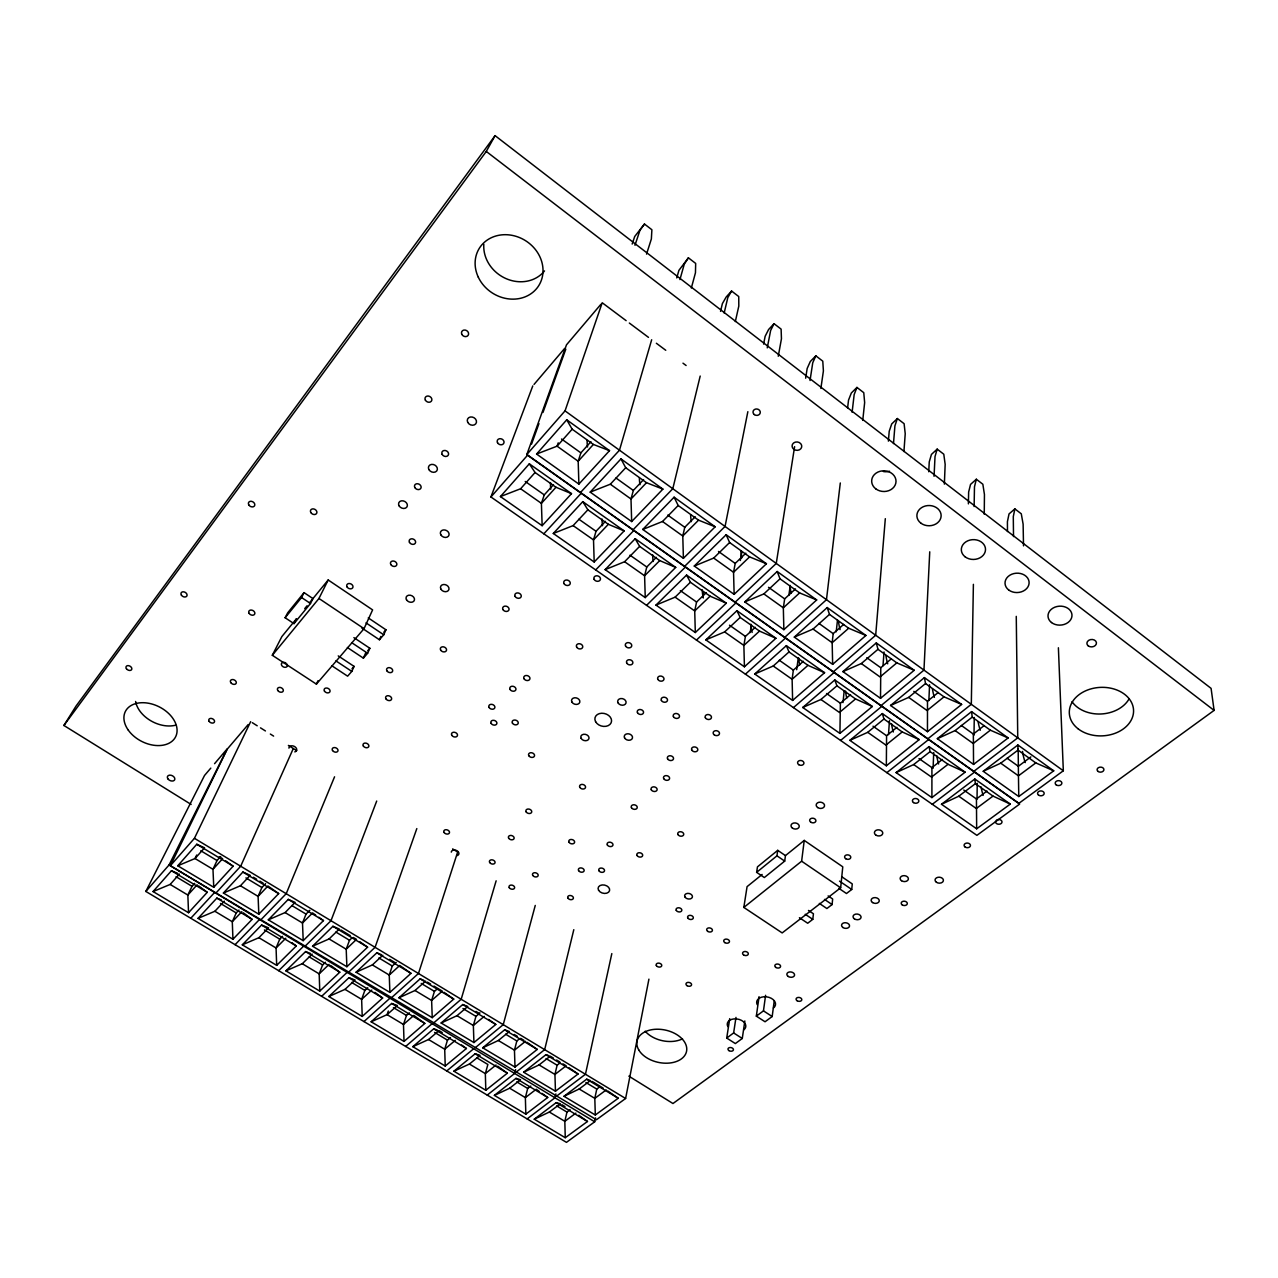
<?xml version="1.0" encoding="UTF-8"?>
<svg xmlns="http://www.w3.org/2000/svg" width="1278" height="1278" viewBox="0 0 1278 1278"><rect width="100%" height="100%" fill="white"/><g stroke="black" fill="none" stroke-linecap="round" stroke-linejoin="round"><path stroke-width="1.5" d="M984.252 514.251L984.443 494.49L982.846 484.234L976.328 479.234L970.545 484.41L968.644 492.03L968.389 503.867M977.031 799.213L977.239 783.27M986.999 791.05L976.44 798.958L976.664 828.799L1010.291 804.086L974.81 779.005L941.487 804.277L976.664 828.799M984.188 725.584L973.341 734.051L973.548 764.404L937.333 738.684L971.584 711.622L1008.118 737.949L973.548 764.404M973.996 735.169L974.267 717.469M974.124 506.535L974.475 486.838L976.328 479.234M973.389 584.334L971.312 704.306L927.876 738.78M942.349 759.499L931.918 767.631L931.902 797.584L896.102 772.599L929.026 746.608L965.146 772.168L931.902 797.584M933.084 768.302L933.723 752.518M944.362 484.138L945.161 464.345L943.787 454.217L937.173 449.121L931.438 454.425L929.25 461.885L928.739 471.758M938.228 692.5L927.493 701.207L927.461 731.671L890.558 705.472L924.393 677.612L961.631 704.45L927.461 731.671M928.866 700.584L929.569 684.752M929.745 551.808L923.962 670.103L881.069 705.6M934.058 476.295L935.017 456.565L937.173 449.121M888.498 734.61L889.456 720.712M896.884 727.374L886.581 735.729L886.341 765.794L849.854 740.345L882.363 713.587L919.17 739.627L886.341 765.794M903.929 451.533L905.223 433.721L904.105 423.689L897.38 418.529L891.709 423.945L889.216 431.261L888.386 441.134M883.002 665.646L884.041 651.972M891.373 658.777L880.782 667.739L880.51 698.331L842.905 671.605L876.277 642.93L914.233 670.295L880.51 698.331M893.482 443.562L894.92 425.814L897.38 418.529M885.319 518.676L875.686 635.246L833.368 671.781M838.847 888.338L846.467 893.514L851.739 889.472L852.266 883.913L841.611 876.628M850.573 694.625L840.397 703.235L839.918 733.412L802.744 707.485L834.822 679.944L872.331 706.494L839.918 733.412M843.001 702.581L844.183 690.807M762.135 874.471L747.071 886.644L743.828 907.428L782.168 932.924L840.668 887.795L842.777 866.819L804.245 840.413L785.459 855.605L784.708 861.1L764.34 877.539L756.624 872.347L757.455 866.867L777.727 850.349L785.459 855.605M819.326 903.402L826.898 908.53L832.09 904.552L832.665 898.993L828.128 895.91M862.746 420.398L864.647 402.586L863.768 392.681L856.947 387.426L851.34 392.985L848.528 400.126L847.586 408.017M836.211 631.795L837.505 620.006M843.64 624.415L833.176 633.632L832.17 642.722L832.649 664.336L794.309 637.099L827.217 607.561L865.925 635.47L832.649 664.336M799.405 917.7L807.696 923.243L812.792 919.345L813.431 913.786L808.463 910.447M852.106 412.299L854.167 394.551L856.947 387.426M840.301 482.972L826.467 599.701L784.74 637.323M743.828 907.428L801.625 861.212L804.245 840.413M759.068 996.68L756.336 1016.138L765.043 1021.761L772.184 1016.521L774.228 1000.93M796.689 669.704L798.271 657.851M803.383 661.285L793.35 670.135L792.12 679.273L792.616 700.424L754.739 674.001L786.353 645.662L824.582 672.707L792.616 700.424M756.336 1016.138L763.461 1010.866L765.586 995.29M756.624 872.347L776.96 855.829L777.727 850.349M820.875 388.464L823.399 370.939L822.776 361.163L815.843 355.827L810.3 361.514L807.169 368.479L805.651 378.192M788.846 595.324L790.283 585.452M729.722 1018.646L726.719 1038.055L735.345 1043.567L742.278 1038.471L744.834 1020.962M795.459 588.934L784.66 598.871L783.334 607.833L783.861 629.671L744.786 601.922L777.184 571.506L816.674 599.957L783.861 629.671M726.719 1038.055L733.636 1032.944L735.984 1017.4M810.028 380.493L812.744 362.776L815.843 355.827M794.612 446.661L776.257 563.438L735.169 602.178M750.154 632.594L751.464 624.798M755.314 627.29L745.409 636.412L743.876 645.422L744.419 666.796L705.823 639.879L736.943 610.708L775.922 638.281L744.419 666.796M740.313 560.499L741.735 552.735M778.27 356.258L781.449 338.766L781.114 329.117L774.053 323.701L768.589 329.516L765.139 336.306L763.605 344.07M745.825 553.198L735.201 563.422L733.556 572.272L734.131 594.35L694.274 566.042L726.16 534.731L766.433 563.742L734.131 594.35M767.263 347.872L770.634 330.459L774.053 323.701M248.204 724.53L227.308 749.068L170.341 865.733L596.459 1119.736L625.613 1098.489L648.92 979.14M747.854 411.676L725.057 526.44L684.625 566.346M1023.518 545.866L1023.119 524.156L1021.282 513.804L1014.876 508.884L1013.294 516.616L1013.518 536.584M702.596 596.874L703.379 593.024M706.303 592.657L696.574 602.034L694.721 610.932L695.312 632.53L655.965 605.085L686.574 575.068L726.319 603.184L695.312 632.53M599.622 1086.971L596.778 1089.08L594.813 1098.361L595.308 1115.007L563.981 1096.3L586.65 1079.191L589.222 1080.038M210.806 768.11L204.528 775.474L145.82 891.437L566.458 1142.356L594.717 1121.78L595.564 1117.899M611.827 953.596L585.452 1074.255L556.713 1096.045M735.329 321.561L738.812 306.065L738.748 296.544L731.575 291.033L726.192 296.991L722.389 303.605L720.536 311.337M695.216 516.759L684.768 527.287L682.787 535.993L683.395 558.326L642.754 529.443L674.097 497.19L715.169 526.808L683.395 558.326M570.1 1109.751L566.969 1112.1L564.828 1121.317L565.259 1137.724L534.252 1119.193L556.218 1102.626L560.339 1103.777L549.364 1112.036L534.252 1119.193M559.908 1063.04L557.112 1065.213L554.94 1074.447L555.451 1091.22L523.645 1072.226L545.962 1054.685L548.805 1055.676M724.163 313.046L727.805 297.614L731.575 291.033M555.898 1093.92L554.971 1097.786L527.127 1118.889M700.2 376.051L672.803 488.707L633.073 529.795M573.806 929.681L544.668 1049.637L516.36 1072.002M656.365 557.352L646.78 567.001L644.607 575.771L645.246 597.609L605.133 569.637L635.198 538.709L675.727 567.4L645.246 597.609M530.801 1086.06L527.702 1088.457L525.37 1097.626L525.833 1114.16L494.378 1095.374L515.992 1078.376L520.481 1079.734L509.682 1088.217L494.378 1095.374M519.587 1038.742L516.839 1040.963L514.459 1050.149L515.002 1067.066L482.717 1047.8L504.666 1029.796L509.331 1031.522L498.34 1040.5L482.717 1047.8M515.641 1069.606L514.635 1073.456L487.222 1095.102M535.258 905.431L503.244 1024.652L475.416 1047.577M691.35 287.997L695.456 272.789L695.679 263.428L688.395 257.821L678.922 270.345L676.749 277.917M643.601 479.601L633.329 490.448L630.997 498.995L631.667 521.568L590.196 492.126L620.964 458.898L662.883 489.123L631.667 521.568M679.928 279.578L684.257 264.211L688.395 257.821M480.017 1012.943L475.959 1016.361L473.355 1025.499L473.93 1042.56L441.15 1022.991L462.732 1004.524L467.796 1006.489L456.997 1015.69L441.15 1022.991M651.668 339.756L619.479 450.191L580.484 492.525M605.437 521.36L596.027 531.281L593.519 539.907L594.19 562L553.294 533.469L582.784 501.647L624.143 530.897L594.19 562M496.136 880.814L461.182 999.268L433.833 1022.799M450.463 1037.624L447.476 1040.148L444.712 1049.222L445.223 1066.028L412.826 1046.682L433.721 1028.806L437.236 1030.004M437.108 989.044L434.44 991.377L431.629 1000.466L432.236 1017.671L398.944 997.798L420.142 978.852L423.801 980.322M646.54 254.098L651.365 238.97L651.892 229.752L644.463 224.033L634.703 236.51L632.179 244.05M590.947 441.693L580.867 452.859L578.183 461.246L578.886 484.09L536.584 454.041L566.729 419.807L609.526 450.655L578.886 484.09M409.407 1012.863L406.468 1015.451L403.481 1024.477L404.024 1041.426L371.147 1021.793L391.659 1003.454L397.346 1005.498L387.09 1014.636L371.147 1021.793M634.974 245.28L639.974 230.232L644.463 224.033M553.502 484.666L544.268 494.874L541.409 503.356L542.144 525.689L500.417 496.583L529.316 463.818L571.506 493.659L542.144 525.689M396.228 962.414L392.298 966.008L389.247 975.05L389.886 992.399L356.083 972.223L376.866 952.781L381.307 954.634M558.214 442.843L557.08 446.166L536.584 454.041M388.32 1011.026L387.09 1014.636L403.481 1024.477L413.816 1015.435L424.823 1023.438L404.024 1041.426M1058.392 647.77L1063.328 770.778L1018.901 803.319L526.84 454.489L565.036 410.877L602.21 302.758L626.14 320.666M416.82 828.591L375.077 947.317L348.718 972.063M367.744 987.75L364.853 990.402L361.642 999.364L362.217 1016.441L328.845 996.52L348.942 977.718L355.06 980.002L344.996 989.364L328.845 996.52M531.568 444.057L538.949 423.609M542.974 412.443L565.803 349.198M526.84 454.489L566.489 344.836L600.932 304.26M352.073 937.796L349.501 940.257L346.21 949.219L346.881 966.727L312.551 946.231L332.919 926.294L339.293 929.026L329.085 938.947L312.551 946.231M490.928 496.982L527.542 455.224L1019.652 804.07L976.903 835.349L490.928 496.982L532.782 385.924M376.706 801.05L330.986 920.719L305.17 946.103M325.459 962.238L322.615 964.97L319.18 973.868L319.772 991.105L285.905 970.865L305.586 951.583L310.506 953.484M309.803 910.319L306.033 914.09L302.503 923.004L303.206 940.656L268.316 919.84L288.269 899.392L295.09 902.38L285.106 912.572L268.316 919.84M334.564 776.8L286.208 893.689L260.936 919.745M282.518 936.359L279.754 939.154L276.064 947.988L276.687 965.369L242.309 944.825L261.559 925.048L268.556 927.844L258.907 937.701L242.309 944.825M265.584 883.641L261.894 887.523L258.092 896.373L258.827 914.185L223.394 893.034L242.884 872.043L250.184 875.318L240.424 885.766L223.394 893.034M361.706 627.897L379.406 639.751L383.751 634.783L385.94 629.782L368.272 617.913M379.406 639.751L380.892 636.412M347.392 647.515L363.367 658.138L367.617 653.266L369.853 648.265L353.894 637.626M293.301 748.525L240.679 866.228L215.998 892.955M238.938 910.08L236.222 912.939L232.292 921.726L232.947 939.25L198.026 918.387L216.861 898.099L221.334 899.936M363.367 658.138L365.604 653.122M331.769 665.71L347.632 676.174L351.801 671.397L354.07 666.381L338.239 655.902M293.988 623.632L310.49 603.488L312.95 598.583L304.052 592.641L287.662 612.849L285.122 617.753L293.988 623.632L296.496 618.712L281.863 636.572L272.31 655.279L316.401 684.129L364.038 628.664L372.601 609.894L328.19 579.972L309.42 602.896M220.647 856.548L217.036 860.525L212.979 869.296L213.761 887.283L177.754 865.781L196.78 844.263L204.56 847.809L195.023 858.528L177.754 865.781M316.401 684.129L318.014 680.695M196.7 855.03L195.023 858.528L212.979 869.296L222.612 858.704L219.337 856.723M170.341 865.733L194.432 838.32L250.664 721.655M194.687 883.402L192.035 886.341L187.85 895.047L188.537 912.716L153.072 891.549L171.444 870.733L177.786 873.401M272.31 655.279L318.957 598.471L328.19 579.972M145.82 891.437L169.079 864.934L227.133 748.94L214.576 763.685M285.122 617.753L301.56 597.529L304.052 592.641M191.141 804.453L63.9 725.473L486.279 151.443L495.081 135.644L1211.081 688.363L1214.1 710.392L672.963 1103.521L628.856 1076.14M63.9 725.473L75.961 706.175L495.081 135.644M304.723 608.647L307.071 605.772M534.044 384.422L564.604 348.479M351.993 668.761L354.07 666.381M367.729 650.694L369.853 648.265M383.783 632.259L385.94 629.782M566.729 419.807L572.161 429.2L557.08 446.166L578.183 461.246L593.375 444.456L609.526 450.655M500.417 496.583L520.609 488.755L535.067 472.493L529.316 463.818M153.072 891.549L170.166 884.44L179.367 874.072M571.506 493.659L555.978 487.269L541.409 503.356L520.609 488.755M197.147 884.791L187.85 895.047L170.166 884.44M188.537 912.716L207.26 892.316L198.585 885.862M213.761 887.283L233.139 866.18L225.631 860.829M543.821 533.821L581.202 493.26M190.789 918.259L214.64 892.427M590.196 492.126L610.325 484.218L625.709 467.732L620.964 458.898M553.294 533.469L573.119 525.609L587.864 509.81L582.784 501.647M198.026 918.387L214.88 911.262L224.305 901.166M662.883 489.123L646.492 482.701L630.997 498.995L610.325 484.218M624.143 530.897L608.36 524.299L593.519 539.907L573.119 525.609M241.814 911.725L232.292 921.726L214.88 911.262M232.947 939.25L252.117 919.361L243.283 912.811M258.827 914.185L278.684 893.61L267.949 886.021L258.092 896.373L240.424 885.766M595.692 569.924L633.792 530.546M235.072 944.682L259.482 919.489M642.754 529.443L662.515 521.504L678.171 505.497L674.097 497.19M605.133 569.637L624.607 561.729L639.623 546.377L635.198 538.709M715.169 526.808L698.555 520.162L682.787 535.993L662.515 521.504M675.727 567.4L659.736 560.595L644.607 575.771L624.607 561.729M285.793 938.244L276.064 947.988L258.907 937.701M276.687 965.369L296.288 945.976L291.799 942.669M303.206 940.656L323.478 920.607L318.813 917.316M646.556 605.341L685.359 567.097M278.684 970.689L303.637 946.135M694.274 566.042L713.683 558.071L729.61 542.527L726.16 534.731M655.965 605.085L675.104 597.161L690.392 582.257L686.574 575.068M285.905 970.865L302.279 963.724L312.136 954.123M766.433 563.742L749.579 556.889L733.556 572.272L713.683 558.071M726.319 603.184L710.105 596.187L694.721 610.932L675.104 597.161M329.117 964.363L319.18 973.868L302.279 963.724M319.772 991.105L339.788 972.191L330.651 965.481M346.881 966.727L367.585 947.19L359.661 941.63M696.462 640.086L735.904 602.928M321.641 996.313L347.121 972.366M744.786 601.922L763.861 593.919L780.027 578.822L777.184 571.506M705.823 639.879L724.642 631.923L740.17 617.434L736.943 610.708M356.083 972.223L372.377 964.922L382.793 955.241M816.674 599.957L799.613 592.912L783.334 607.833L763.861 593.919M775.922 638.281L759.515 631.092L743.876 645.422L724.642 631.923M371.786 990.083L361.642 999.364L344.996 989.364M362.217 1016.441L382.633 998.006L374.885 992.351M389.886 992.399L410.989 973.341L399.742 965.465L389.247 975.05L372.377 964.922M745.409 674.177L785.475 638.073M363.958 1021.569L389.95 998.214M391.595 997.623L418.465 973.501L457.652 852.059L452.636 848.896M794.309 637.099L813.064 629.064L829.486 614.399L827.217 607.561M754.739 674.001L773.238 666.014L789.005 651.94L786.353 645.662M398.944 997.798L415.015 990.498L425.622 981.073M865.925 635.47L848.688 628.233L832.17 642.722L813.064 629.064M824.582 672.707L807.984 665.343L792.12 679.273L773.238 666.014M1014.876 508.884L1009.029 513.932L1007.415 521.696L1007.479 531.536M432.236 1017.671L453.738 999.092L443.945 992.255M793.446 707.613L834.103 672.532M405.653 1046.442L432.124 1023.662M842.905 671.605L861.324 663.554L877.97 649.304L876.277 642.93M802.744 707.485L820.923 699.481L836.93 685.807L834.822 679.944M412.826 1046.682L428.545 1039.525L439.009 1030.611L442.252 1032.576M914.233 670.295L896.805 662.867L880.063 676.957L861.324 663.554M872.331 706.494L855.541 698.954L839.454 712.485L820.923 699.481M455.24 1040.404L444.712 1049.222L428.545 1039.525M484.218 1016.393L473.355 1025.499L456.997 1015.69M445.223 1066.028L466.406 1048.503L461.614 1045.021M473.93 1042.56L495.8 1024.461L488.563 1019.413M840.589 740.441L881.82 706.351M446.741 1070.948L473.691 1048.743M890.558 705.472L908.674 697.389L925.544 683.538L924.393 677.612M453.898 1071.204L475.16 1053.775L480.049 1055.356L469.409 1064.047L453.898 1071.204L485.816 1090.262L507.35 1073.185L497.653 1066.171M849.854 740.345L867.73 732.326L883.945 719.019L882.363 713.587M961.631 704.45L944.027 696.845L927.061 710.536L908.674 697.389M919.17 739.627L902.22 731.943L885.91 745.09L867.73 732.326M496.04 1065.005L485.336 1073.6L485.816 1090.262M525.514 1041.282L514.459 1050.149L498.34 1040.5M515.002 1067.066L537.239 1049.414L526.967 1042.289M886.852 772.663L928.627 739.531M937.333 738.684L955.129 730.585L972.207 717.134L971.584 711.622M896.102 772.599L913.674 764.563L930.096 751.64L929.026 746.608M523.645 1072.226L539.076 1064.925L550.227 1056.171L553.422 1058.104M1008.118 737.949L990.354 730.185L973.197 743.492L955.129 730.585M965.146 772.168L948.036 764.308L931.518 777.088L913.674 764.563M973.804 771.353L1017.751 737.853L1016.266 616.363M555.451 1091.22L578.055 1074.015L569.141 1067.833M932.285 804.293L974.571 772.104M525.833 1114.16L547.719 1097.498L541.984 1093.377M983.229 771.289L1017.879 744.994L1053.727 770.826L1018.774 796.529L983.229 771.289L1000.738 763.174L1018.007 750.106L1017.879 744.994M941.487 804.277L958.772 796.21L975.402 783.654L974.81 779.005M563.981 1096.3L579.19 1089L590.516 1080.469M1030.883 756.895L1018.342 766.289L1007.128 758.253M1053.727 770.826L1035.803 762.902L1018.454 775.826L1018.774 796.529M1010.291 804.086L993.006 796.098L976.312 808.511L958.772 796.21M606.219 1089.926L594.813 1098.361L579.19 1089M575.867 1113.138L564.828 1121.317L549.364 1112.036M595.308 1115.007L618.232 1098.233L607.721 1090.965M565.259 1137.724L587.481 1121.477L578.774 1115.215M285.106 912.572L302.503 923.004L312.583 912.923L315.698 915.128M329.085 938.947L346.21 949.219L356.498 939.394L353.367 937.509M415.015 990.498L431.629 1000.466L442.3 991.121L433.961 986.089M539.076 1064.925L554.94 1074.447L566.17 1065.788L562.975 1063.855M469.409 1064.047L485.336 1073.6L487.876 1064.478L476.79 1057.801M509.682 1088.217L525.37 1097.626L536.249 1089.239L539.108 1091.316M200.806 850.765L217.036 860.525M245.919 877.906L261.894 887.523M291.879 905.575L306.033 914.09M335.874 932.061L349.501 940.257M378.879 957.941L392.298 966.008M421.229 983.437L434.44 991.377M462.94 1008.534L475.959 1016.361M505.625 1034.221L516.839 1040.963M546.057 1058.551L557.112 1065.213M585.899 1082.53L596.778 1089.08M176.044 876.708L192.035 886.341M220.487 903.466L236.222 912.939M264.402 929.905L279.754 939.154M309.18 956.871L322.615 964.97M351.61 982.431L364.853 990.402M393.416 1007.591L406.468 1015.451M434.616 1032.4L447.476 1040.148M516.775 1081.875L527.702 1088.457M556.713 1105.917L566.969 1112.1M194.432 838.32L625.613 1098.489M253.427 877.267L256.654 879.216M259.881 881.165L263.108 883.098M340.859 929.969L350.236 935.624M389.566 959.331L394.646 962.398M427.299 982.079L430.622 984.076M476.007 1011.441L479.298 1013.422M514.187 1034.445L517.414 1036.394M520.657 1038.343L523.884 1040.292M556.601 1060.021L559.796 1061.938M592.097 1081.412L603.072 1088.041M196.78 844.263L233.139 866.18M242.884 872.043L278.684 893.61M288.269 899.392L323.478 920.607M332.919 926.294L367.585 947.19M376.866 952.781L410.989 973.341M420.142 978.852L453.738 999.092M462.732 1004.524L495.8 1024.461M504.666 1029.796L537.239 1049.414M545.962 1054.685L578.055 1074.015M586.65 1079.191L618.232 1098.233M169.079 864.934L594.717 1121.78M561.889 1104.703L565.004 1106.572M171.444 870.733L207.26 892.316M216.861 898.099L252.117 919.361M261.559 925.048L296.288 945.976M305.586 951.583L339.788 972.191M348.942 977.718L382.633 998.006M391.659 1003.454L424.823 1023.438M433.721 1028.806L466.406 1048.503M475.16 1053.775L507.35 1073.185M515.992 1078.376L547.719 1097.498M556.218 1102.626L587.481 1121.477M252.293 722.677L257.213 725.792M260.504 727.853L265.425 730.952M270.345 734.051L273.62 736.112M288.381 745.409L296.672 750.633M733.636 1032.944L742.278 1038.471M763.461 1010.866L772.184 1016.521M335.906 660.886L351.801 671.397M301.56 597.529L310.49 603.488M351.61 642.61L367.617 653.266M318.957 598.471L364.038 628.664M805.236 914.281L812.792 919.345M366.003 622.881L383.751 634.783M824.486 899.408L832.09 904.552M776.96 855.829L784.708 861.1M839.534 881.133L851.739 889.472M801.625 861.212L840.668 887.795M525.21 481.455L544.268 494.874M578.886 519.235L596.027 531.281M629.974 555.179L646.78 567.001M680.327 590.612L696.574 602.034M729.482 625.198L745.409 636.412M779.276 660.231L793.35 670.135M826.578 693.523L840.397 703.235M873.018 726.192L886.581 735.729M919.01 758.557L931.918 767.631M963.756 790.044L976.44 798.958M535.067 472.493L555.978 487.269M587.864 509.81L608.36 524.299M639.623 546.377L659.736 560.595M690.392 582.257L710.105 596.187M740.17 617.434L759.515 631.092M789.005 651.94L807.984 665.343M836.93 685.807L855.541 698.954M883.945 719.019L902.22 731.943M930.096 751.64L948.036 764.308M975.402 783.654L993.006 796.098M1000.738 763.174L1018.454 775.826L1018.183 749.084M561.537 439.009L580.867 452.859M615.964 478.004L633.329 490.448M667.739 515.098L684.768 527.287M718.492 551.457L735.201 563.422M768.525 587.305L784.66 598.871M818.942 623.424L833.176 633.632M866.803 657.723L880.782 667.739M913.786 691.382L927.493 701.207M961.375 725.473L973.341 734.051M572.161 429.2L593.375 444.456M625.709 467.732L646.492 482.701M678.171 505.497L698.555 520.162M729.61 542.527L749.579 556.889M780.027 578.822L799.613 592.912M829.486 614.399L848.688 628.233M877.97 649.304L896.805 662.867M925.544 683.538L944.027 696.845M972.207 717.134L990.354 730.185M1018.007 750.106L1035.803 762.902M565.036 410.877L1063.328 770.778M629.335 323.046L648.473 337.36M656.365 343.255L665.758 350.284M682.979 363.176L686.11 365.508M486.279 151.443L1214.1 710.392M1128.873 699.258A31.678 24.138 -3.2 0 1 1100.917 713.987A31.678 24.138 -3.2 0 1 1072.034 701.718M682.5 1038.838A24.953 16.518 11.8 0 1 645.182 1031.218M175.661 725.185A27.765 19.314 27 0 1 135.596 701.478M544.524 270.92A34.538 30.688 33.3 0 1 506.04 278.62A34.538 30.688 33.3 0 1 483.819 244.322M889.536 471.247A11.997 10.272 1.4 0 1 883.354 471.518M451.294 852.138A3.914 2.748 18.1 0 1 454.649 850.03A3.914 2.748 18.1 0 1 458.754 852.666A3.914 2.748 18.1 0 1 456.821 855.685M288.94 748.141A4.058 2.875 23.5 0 1 292.151 745.809A4.058 2.875 23.5 0 1 296.496 748.588A4.058 2.875 23.5 0 1 294.787 751.879M996.393 820.204A3.243 2.364 2 0 1 1001.664 820.875A3.243 2.364 2 0 1 999.108 824.246A3.243 2.364 2 0 1 995.594 821.275M287.007 664.129A3.163 2.316 25.4 0 1 284.93 667.324A3.163 2.316 25.4 0 1 281.4 663.825A3.163 2.316 25.4 0 1 285.889 663.026M757.247 1004.748A9.537 6.422 9.4 0 1 761.273 997.255A9.537 6.422 9.4 0 1 773.286 999.684A9.537 6.422 9.4 0 1 773.398 1008.022M727.869 1026.649A9.377 6.23 10.2 0 1 731.703 1019.349A9.377 6.23 10.2 0 1 743.54 1021.761A9.377 6.23 10.2 0 1 743.764 1029.876M983.149 795.395A59.826 28.499 52 0 1 981.073 786.913M938.627 763.988A60.114 29.138 51.3 0 1 936.71 755.554M893.29 732.006A60.417 29.777 50.6 0 1 891.533 723.62M846.739 697.996A60.785 30.416 49.8 0 1 845.525 691.11M799.724 664.832A61.184 31.055 48.9 0 1 798.654 657.978M752.135 632.45A61.648 31.694 48 0 1 750.905 624.223M703.283 597.992A62.175 32.333 47 0 1 702.229 589.829M653.25 561.473A62.75 32.956 46 0 1 652.643 554.78M602.513 525.673A63.405 33.563 44.9 0 1 602.082 519.044M550.786 489.186A64.124 34.155 43.7 0 1 550.53 482.605M1025.228 762.599A60.961 27.685 51.7 0 1 1022.528 751.432M980.242 730.281A61.264 28.324 51 0 1 978.117 721.814M934.394 697.373A61.6 28.947 50.3 0 1 932.445 688.954M887.699 663.825A61.967 29.586 49.6 0 1 885.91 655.454M840.093 629.639A62.398 30.225 48.8 0 1 838.48 621.332M791.226 593.359A62.878 30.848 47.9 0 1 790.155 586.538M741.799 557.831A63.421 31.487 46.9 0 1 740.873 551.074M691.382 521.616A64.028 32.11 46 0 1 690.631 514.922M639.99 484.681A64.699 32.717 44.9 0 1 639.399 478.052M587.545 447.012A65.45 33.292 43.8 0 1 587.145 440.447M965.098 847.01A3.195 2.316 3.1 0 0 970.385 845.988A3.195 2.316 3.1 0 0 966.36 843.129A3.195 2.316 3.1 0 0 965.098 847.01M571.889 702.021A4.249 3.259 16.2 0 0 579.094 703.411A4.249 3.259 16.2 0 0 576.106 697.852A4.249 3.259 16.2 0 0 571.889 702.021M1008.646 589.941A12.061 9.697 -2.6 0 0 1028.742 585.084A12.061 9.697 -2.6 0 0 1013.805 573.582A12.061 9.697 -2.6 0 0 1008.646 589.941M440.91 589.158A4.425 3.467 22.7 0 0 448.338 590.564A4.425 3.467 22.7 0 0 444.968 584.573A4.425 3.467 22.7 0 0 440.91 589.158M707.74 931.39A2.923 2.045 10.9 0 0 712.405 930.528A2.923 2.045 10.9 0 0 708.475 927.94A2.923 2.045 10.9 0 0 707.74 931.39M793.782 449.265A4.856 4.201 6.9 0 0 801.689 447.012A4.856 4.201 6.9 0 0 795.251 442.14A4.856 4.201 6.9 0 0 793.782 449.265M965.082 556.793A12.093 9.905 -1.4 0 0 985.178 551.761A12.093 9.905 -1.4 0 0 969.986 540.067A12.093 9.905 -1.4 0 0 965.082 556.793M406.5 599.765A4.393 3.403 23.6 0 0 413.848 601.171A4.393 3.403 23.6 0 0 410.446 595.244A4.393 3.403 23.6 0 0 406.5 599.765M347.073 586.953A3.291 2.524 25.6 0 0 352.552 588.008A3.291 2.524 25.6 0 0 349.916 583.567A3.291 2.524 25.6 0 0 347.073 586.953M581.155 738.364A4.185 3.163 15.5 0 0 588.247 739.754A4.185 3.163 15.5 0 0 585.34 734.339A4.185 3.163 15.5 0 0 581.155 738.364M440.654 650.103A3.227 2.46 21.5 0 0 446.054 651.141A3.227 2.46 21.5 0 0 443.594 646.86A3.227 2.46 21.5 0 0 440.654 650.103M913.466 802.568A3.227 2.38 4.3 0 0 918.77 801.498A3.227 2.38 4.3 0 0 914.649 798.574A3.227 2.38 4.3 0 0 913.466 802.568M792.472 828.16A4.154 3.051 8.3 0 0 799.197 826.786A4.154 3.051 8.3 0 0 793.718 823.016A4.154 3.051 8.3 0 0 792.472 828.16M817.632 807.536A4.217 3.131 7.4 0 0 824.486 806.114A4.217 3.131 7.4 0 0 818.958 802.264A4.217 3.131 7.4 0 0 817.632 807.536M798.702 764.643A3.211 2.428 7.9 0 0 803.894 763.509A3.211 2.428 7.9 0 0 799.661 760.554A3.211 2.428 7.9 0 0 798.702 764.643M332.536 750.505A3.051 2.189 22.5 0 0 337.616 751.496A3.051 2.189 22.5 0 0 335.14 747.614A3.051 2.189 22.5 0 0 332.536 750.505M385.94 698.842A3.131 2.316 22.1 0 0 391.196 699.865A3.131 2.316 22.1 0 0 388.72 695.775A3.131 2.316 22.1 0 0 385.94 698.842M598.567 890.223A5.879 4.154 13.9 0 0 608.552 892.22A5.879 4.154 13.9 0 0 604.526 885.063A5.879 4.154 13.9 0 0 598.567 890.223M901.485 880.702A4.154 2.971 5.2 0 0 908.307 879.424A4.154 2.971 5.2 0 0 902.987 875.734A4.154 2.971 5.2 0 0 901.485 880.702M872.507 902.524A4.09 2.891 6.2 0 0 879.184 901.294A4.09 2.891 6.2 0 0 873.912 897.683A4.09 2.891 6.2 0 0 872.507 902.524M684.912 896.9A3.962 2.796 11.5 0 0 691.622 898.242A3.962 2.796 11.5 0 0 689.082 893.466A3.962 2.796 11.5 0 0 684.912 896.9M651.269 789.788A3.099 2.3 12.9 0 0 656.525 790.826A3.099 2.3 12.9 0 0 654.48 786.913A3.099 2.3 12.9 0 0 651.269 789.788M677.947 834.55A3.051 2.221 11.9 0 0 683.123 835.572A3.051 2.221 11.9 0 0 681.142 831.786A3.051 2.221 11.9 0 0 677.947 834.55M631.444 807.664A3.067 2.252 13.4 0 0 636.652 808.686A3.067 2.252 13.4 0 0 634.591 804.836A3.067 2.252 13.4 0 0 631.444 807.664M637.035 855.477A3.003 2.157 13 0 0 642.115 856.484A3.003 2.157 13 0 0 640.102 852.793A3.003 2.157 13 0 0 637.035 855.477M657.835 679.321A3.243 2.54 13.3 0 0 663.362 680.391A3.243 2.54 13.3 0 0 661.221 676.11A3.243 2.54 13.3 0 0 657.835 679.321M563.997 583.583A3.355 2.684 18.2 0 0 569.668 584.653A3.355 2.684 18.2 0 0 567.304 580.084A3.355 2.684 18.2 0 0 563.997 583.583M661.381 700.44A3.227 2.492 13 0 0 666.86 701.494A3.227 2.492 13 0 0 664.752 697.277A3.227 2.492 13 0 0 661.381 700.44M502.941 609.558A3.291 2.588 20.1 0 0 508.5 610.628A3.291 2.588 20.1 0 0 506.088 606.171A3.291 2.588 20.1 0 0 502.941 609.558M714.354 734.93A3.195 2.444 10.9 0 0 719.466 733.764A3.195 2.444 10.9 0 0 715.153 730.76A3.195 2.444 10.9 0 0 714.354 734.93M461.853 334.389A3.706 3.163 30.7 0 0 468.02 335.507A3.706 3.163 30.7 0 0 465.256 330.075A3.706 3.163 30.7 0 0 461.853 334.389M248.827 504.954A3.419 2.62 30.3 0 0 254.418 506.008A3.419 2.62 30.3 0 0 251.542 501.327A3.419 2.62 30.3 0 0 248.827 504.954M440.814 534.795A4.521 3.61 24.1 0 0 448.402 536.233A4.521 3.61 24.1 0 0 444.968 529.987A4.521 3.61 24.1 0 0 440.814 534.795M399.071 505.8A4.585 3.658 26.3 0 0 406.708 507.238A4.585 3.658 26.3 0 0 403.145 500.864A4.585 3.658 26.3 0 0 399.071 505.8M181.412 595.165A3.259 2.38 29.2 0 0 186.732 596.187A3.259 2.38 29.2 0 0 183.888 591.858A3.259 2.38 29.2 0 0 181.412 595.165M467.748 422.379A4.761 3.978 26.6 0 0 475.736 423.849A4.761 3.978 26.6 0 0 472.189 417.027A4.761 3.978 26.6 0 0 467.748 422.379M428.897 469.569A4.665 3.802 26.4 0 0 436.677 471.023A4.665 3.802 26.4 0 0 433.13 464.457A4.665 3.802 26.4 0 0 428.897 469.569M595.58 721.639A8.467 6.438 15.1 0 0 609.941 724.45A8.467 6.438 15.1 0 0 604.143 713.443A8.467 6.438 15.1 0 0 595.58 721.639M624.559 737.901A4.217 3.195 14.1 0 0 631.715 739.291A4.217 3.195 14.1 0 0 628.872 733.86A4.217 3.195 14.1 0 0 624.559 737.901M618.009 702.804A4.281 3.291 14.6 0 0 625.277 704.21A4.281 3.291 14.6 0 0 622.37 698.619A4.281 3.291 14.6 0 0 618.009 702.804M167.913 778.877A3.978 2.7 25.4 0 0 174.431 780.187A3.978 2.7 25.4 0 0 170.917 775.219A3.978 2.7 25.4 0 0 167.913 778.877M1088.265 645.885A4.792 3.722 -3.9 0 0 1096.284 644.048A4.792 3.722 -3.9 0 0 1090.485 639.607A4.792 3.722 -3.9 0 0 1088.265 645.885M743.604 954.938A2.907 2.013 9.9 0 0 748.285 954.107A2.907 2.013 9.9 0 0 744.387 951.551A2.907 2.013 9.9 0 0 743.604 954.938M724.786 942.589A2.923 2.029 10.4 0 0 729.45 941.742A2.923 2.029 10.4 0 0 725.537 939.154A2.923 2.029 10.4 0 0 724.786 942.589M687.772 917.939A2.939 2.061 11.4 0 0 692.74 918.93A2.939 2.061 11.4 0 0 690.855 915.415A2.939 2.061 11.4 0 0 687.772 917.939M676.254 910.383A2.939 2.061 11.7 0 0 681.238 911.374A2.939 2.061 11.7 0 0 679.337 907.843A2.939 2.061 11.7 0 0 676.254 910.383M775.858 967.446A2.907 1.997 9.1 0 0 780.554 966.615A2.907 1.997 9.1 0 0 776.704 964.075A2.907 1.997 9.1 0 0 775.858 967.446M444.073 832.457A2.955 2.093 18.6 0 0 449.057 833.448A2.955 2.093 18.6 0 0 446.805 829.773A2.955 2.093 18.6 0 0 444.073 832.457M842.921 927.509A4.01 2.812 7.2 0 0 849.471 926.326A4.01 2.812 7.2 0 0 844.231 922.796A4.01 2.812 7.2 0 0 842.921 927.509M854.407 918.866A4.042 2.844 6.8 0 0 861.005 917.668A4.042 2.844 6.8 0 0 855.765 914.105A4.042 2.844 6.8 0 0 854.407 918.866M936.407 882.267A4.169 2.971 4.3 0 0 943.308 880.989A4.169 2.971 4.3 0 0 937.988 877.283A4.169 2.971 4.3 0 0 936.407 882.267M875.797 835.061A4.217 3.083 5.7 0 0 882.699 833.687A4.217 3.083 5.7 0 0 877.267 829.901A4.217 3.083 5.7 0 0 875.797 835.061M363.351 746.048A3.067 2.205 21.9 0 0 368.463 747.055A3.067 2.205 21.9 0 0 366.019 743.141A3.067 2.205 21.9 0 0 363.351 746.048M1098.074 771.433A3.403 2.508 -1.7 0 0 1103.793 770.267A3.403 2.508 -1.7 0 0 1099.671 767.215A3.403 2.508 -1.7 0 0 1098.074 771.433M1038.535 795.092A3.323 2.444 0.4 0 0 1044.078 793.973A3.323 2.444 0.4 0 0 1039.972 791.002A3.323 2.444 0.4 0 0 1038.535 795.092M209.161 721.383A3.067 2.157 25.7 0 0 214.209 722.389A3.067 2.157 25.7 0 0 211.557 718.46A3.067 2.157 25.7 0 0 209.161 721.383M126.442 668.729A3.147 2.189 28.4 0 0 131.538 669.736A3.147 2.189 28.4 0 0 128.727 665.678A3.147 2.189 28.4 0 0 126.442 668.729M728.987 1050.628A2.764 1.821 10.3 0 0 733.412 1049.925A2.764 1.821 10.3 0 0 729.706 1047.561A2.764 1.821 10.3 0 0 728.987 1050.628M902.204 904.872A3.067 2.173 5.4 0 0 907.252 903.945A3.067 2.173 5.4 0 0 903.306 901.246A3.067 2.173 5.4 0 0 902.204 904.872M1056.171 784.868A3.355 2.476 -0.3 0 0 1061.762 783.749A3.355 2.476 -0.3 0 0 1057.657 780.73A3.355 2.476 -0.3 0 0 1056.171 784.868M754.339 414.583A3.658 3.211 9.8 0 0 760.25 412.842A3.658 3.211 9.8 0 0 755.346 409.12A3.658 3.211 9.8 0 0 754.339 414.583M497.509 442.683A3.53 2.955 24.7 0 0 503.452 443.786A3.53 2.955 24.7 0 0 500.864 438.737A3.53 2.955 24.7 0 0 497.509 442.683M594.142 579.381A3.371 2.716 17 0 0 599.845 580.452A3.371 2.716 17 0 0 597.529 575.851A3.371 2.716 17 0 0 594.142 579.381M576.634 647.083A3.259 2.556 16.8 0 0 582.161 648.138A3.259 2.556 16.8 0 0 579.877 643.777A3.259 2.556 16.8 0 0 576.634 647.083M528.804 755.713A3.099 2.3 17.1 0 0 534.028 756.736A3.099 2.3 17.1 0 0 531.792 752.774A3.099 2.3 17.1 0 0 528.804 755.713M579.797 787.328A3.067 2.268 15.2 0 0 584.989 788.366A3.067 2.268 15.2 0 0 582.848 784.468A3.067 2.268 15.2 0 0 579.797 787.328M667.563 758.812A3.147 2.364 12.5 0 0 672.899 759.851A3.147 2.364 12.5 0 0 670.838 755.825A3.147 2.364 12.5 0 0 667.563 758.812M845.669 858.688A3.099 2.236 6.8 0 0 850.717 857.714A3.099 2.236 6.8 0 0 846.675 854.918A3.099 2.236 6.8 0 0 845.669 858.688M788.238 976.456A3.882 2.652 8.8 0 0 794.517 975.37A3.882 2.652 8.8 0 0 789.389 971.983A3.882 2.652 8.8 0 0 788.238 976.456M810.779 822.169A3.131 2.3 7.7 0 0 815.859 821.131A3.131 2.3 7.7 0 0 811.738 818.271A3.131 2.3 7.7 0 0 810.779 822.169M442.156 454.393A3.514 2.891 26.5 0 0 448.035 455.495A3.514 2.891 26.5 0 0 445.367 450.511A3.514 2.891 26.5 0 0 442.156 454.393M414.839 487.557A3.451 2.796 26.4 0 0 420.622 488.627A3.451 2.796 26.4 0 0 417.954 483.787A3.451 2.796 26.4 0 0 414.839 487.557M797.105 1000.722A2.875 1.933 8.6 0 0 801.769 999.939A2.875 1.933 8.6 0 0 797.967 997.463A2.875 1.933 8.6 0 0 797.105 1000.722M324.468 691.142A3.131 2.3 23.9 0 0 329.676 692.149A3.131 2.3 23.9 0 0 327.12 688.075A3.131 2.3 23.9 0 0 324.468 691.142M489.075 707.453A3.147 2.38 19 0 0 494.394 708.491A3.147 2.38 19 0 0 492.046 704.386A3.147 2.38 19 0 0 489.075 707.453M489.666 862.49A2.923 2.061 17.1 0 0 494.602 863.481A2.923 2.061 17.1 0 0 492.429 859.886A2.923 2.061 17.1 0 0 489.666 862.49M526.137 811.865A3.019 2.189 16.6 0 0 531.233 812.872A3.019 2.189 16.6 0 0 529.06 809.086A3.019 2.189 16.6 0 0 526.137 811.865M508.644 838.192A2.971 2.125 16.8 0 0 513.66 839.183A2.971 2.125 16.8 0 0 511.488 835.508A2.971 2.125 16.8 0 0 508.644 838.192M512.43 723.108A3.131 2.348 18 0 0 517.718 724.147A3.131 2.348 18 0 0 515.433 720.089A3.131 2.348 18 0 0 512.43 723.108M607.338 844.95A3.003 2.157 13.9 0 0 612.434 845.956A3.003 2.157 13.9 0 0 610.373 842.25A3.003 2.157 13.9 0 0 607.338 844.95M578.599 870.606A2.955 2.093 14.6 0 0 583.615 871.612A2.955 2.093 14.6 0 0 581.554 867.986A2.955 2.093 14.6 0 0 578.599 870.606M491.119 723.38A3.131 2.348 18.7 0 0 496.391 724.418A3.131 2.348 18.7 0 0 494.091 720.361A3.131 2.348 18.7 0 0 491.119 723.38M598.951 870.733A2.955 2.109 14 0 0 603.983 871.74A2.955 2.109 14 0 0 601.938 868.113A2.955 2.109 14 0 0 598.951 870.733M567.943 898.115A2.907 2.029 14.7 0 0 572.879 899.105A2.907 2.029 14.7 0 0 570.819 895.574A2.907 2.029 14.7 0 0 567.943 898.115M451.789 735.281A3.099 2.284 19.7 0 0 457.013 736.304A3.099 2.284 19.7 0 0 454.664 732.31A3.099 2.284 19.7 0 0 451.789 735.281M532.718 875.366A2.923 2.061 15.8 0 0 537.687 876.357A2.923 2.061 15.8 0 0 535.562 872.778A2.923 2.061 15.8 0 0 532.718 875.366M569.014 842.234A2.987 2.141 15.1 0 0 574.078 843.24A2.987 2.141 15.1 0 0 571.969 839.534A2.987 2.141 15.1 0 0 569.014 842.234M515.114 596.411A3.323 2.62 19.9 0 0 520.705 597.465A3.323 2.62 19.9 0 0 518.293 592.976A3.323 2.62 19.9 0 0 515.114 596.411M425.366 400.126A3.594 2.987 29.1 0 0 431.341 401.228A3.594 2.987 29.1 0 0 428.609 396.068A3.594 2.987 29.1 0 0 425.366 400.126M310.842 512.558A3.403 2.652 28.6 0 0 316.465 513.628A3.403 2.652 28.6 0 0 313.701 508.932A3.403 2.652 28.6 0 0 310.842 512.558M625.549 645.997A3.275 2.588 14.9 0 0 631.124 647.067A3.275 2.588 14.9 0 0 628.904 642.674A3.275 2.588 14.9 0 0 625.549 645.997M249.13 613.376A3.243 2.396 27.3 0 0 254.482 614.414A3.243 2.396 27.3 0 0 251.734 610.101A3.243 2.396 27.3 0 0 249.13 613.376M626.715 663.042A3.259 2.556 14.6 0 0 632.243 664.113A3.259 2.556 14.6 0 0 630.038 659.783A3.259 2.556 14.6 0 0 626.715 663.042M230.791 682.644A3.131 2.236 26.1 0 0 235.951 683.65A3.131 2.236 26.1 0 0 233.283 679.592A3.131 2.236 26.1 0 0 230.791 682.644M663.681 778.606A3.115 2.332 12.5 0 0 668.985 779.644A3.115 2.332 12.5 0 0 666.94 775.682A3.115 2.332 12.5 0 0 663.681 778.606M386.914 670.838A3.179 2.38 22.6 0 0 392.234 671.877A3.179 2.38 22.6 0 0 389.726 667.691A3.179 2.38 22.6 0 0 386.914 670.838M277.773 690.487A3.131 2.268 25 0 0 282.949 691.51A3.131 2.268 25 0 0 280.345 687.452A3.131 2.268 25 0 0 277.773 690.487M656.349 965.577A2.86 1.949 12.1 0 0 661.189 966.567A2.86 1.949 12.1 0 0 659.32 963.197A2.86 1.949 12.1 0 0 656.349 965.577M687.053 985.673A2.844 1.917 11.4 0 0 691.558 984.891A2.844 1.917 11.4 0 0 687.724 982.415A2.844 1.917 11.4 0 0 687.053 985.673M637.482 712.693A3.195 2.444 13.8 0 0 642.914 713.747A3.195 2.444 13.8 0 0 640.773 709.578A3.195 2.444 13.8 0 0 637.482 712.693M673.41 716.639A3.211 2.46 12.5 0 0 678.858 717.693A3.211 2.46 12.5 0 0 676.765 713.539A3.211 2.46 12.5 0 0 673.41 716.639M691.765 750.01A3.163 2.396 11.7 0 0 697.149 751.065A3.163 2.396 11.7 0 0 695.12 746.991A3.163 2.396 11.7 0 0 691.765 750.01M705.344 717.709A3.211 2.476 11.3 0 0 710.808 718.763A3.211 2.476 11.3 0 0 708.763 714.594A3.211 2.476 11.3 0 0 705.344 717.709M524.012 678.73A3.195 2.46 18.2 0 0 529.427 679.768A3.195 2.46 18.2 0 0 527.095 675.551A3.195 2.46 18.2 0 0 524.012 678.73M509.251 887.683A2.907 2.029 16.3 0 0 514.155 888.673A2.907 2.029 16.3 0 0 512.031 885.143A2.907 2.029 16.3 0 0 509.251 887.683M390.812 564.541A3.339 2.604 24.9 0 0 396.372 565.611A3.339 2.604 24.9 0 0 393.768 561.058A3.339 2.604 24.9 0 0 390.812 564.541M409.487 542.415A3.371 2.668 24.9 0 0 415.126 543.485A3.371 2.668 24.9 0 0 412.506 538.853A3.371 2.668 24.9 0 0 409.487 542.415M510.05 689.433A3.179 2.428 18.5 0 0 515.417 690.487A3.179 2.428 18.5 0 0 513.101 686.302A3.179 2.428 18.5 0 0 510.05 689.433M1078.233 728.907A32.158 24.266 -2.8 0 0 1132.292 717.757A32.158 24.266 -2.8 0 0 1093.776 688.203A32.158 24.266 -2.8 0 0 1078.233 728.907M638.696 1049.813A25.256 16.518 11.9 0 0 681.509 1058.807A25.256 16.518 11.9 0 0 665.183 1030.036A25.256 16.518 11.9 0 0 638.696 1049.813M128.072 729.834A28.132 19.362 26.8 0 0 174.08 739.195A28.132 19.362 26.8 0 0 149.334 703.395A28.132 19.362 26.8 0 0 128.072 729.834M478.307 277.182A35.097 30.976 32.6 0 0 536.904 288.237A35.097 30.976 32.6 0 0 511.983 235.328A35.097 30.976 32.6 0 0 478.307 277.182M875.718 488.803A12.189 10.352 1.8 0 0 895.766 483.388A12.189 10.352 1.8 0 0 880.047 471.294A12.189 10.352 1.8 0 0 875.718 488.803M920.783 523.085A12.141 10.128 0 0 0 940.848 517.862A12.141 10.128 0 0 0 925.4 505.976A12.141 10.128 0 0 0 920.783 523.085M1051.49 622.53A12.013 9.489 -3.4 0 0 1071.587 617.833A12.013 9.489 -3.4 0 0 1056.906 606.539A12.013 9.489 -3.4 0 0 1051.49 622.53"/></g></svg>
